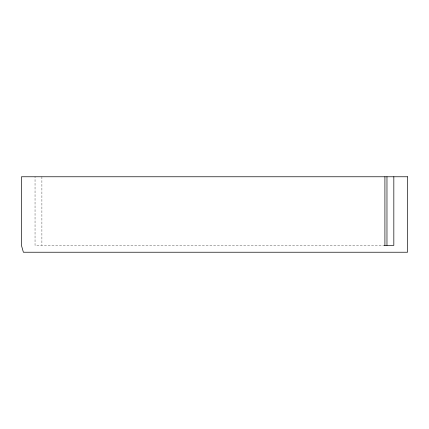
<?xml version="1.0" encoding="UTF-8"?>
<svg xmlns="http://www.w3.org/2000/svg" width="429" height="429" viewBox="0 0 429 429"><rect width="100%" height="100%" fill="white"/><g stroke="black" fill="none" stroke-linecap="round" stroke-linejoin="round"><path stroke-width="0.32" stroke-dasharray="2.15 1.61" d="M384.91 245.372L35.039 245.372L35.039 176.769M41.897 176.769L41.897 245.372"/><path stroke-width="0.64" d="M384.287 245.372L393.827 245.372L393.827 176.769M386.969 176.769L386.969 245.372M384.91 176.769L384.91 245.372M407.55 176.769L21.45 176.769L21.45 245.372L23.375 252.231L407.55 252.231L407.55 176.769"/></g></svg>
